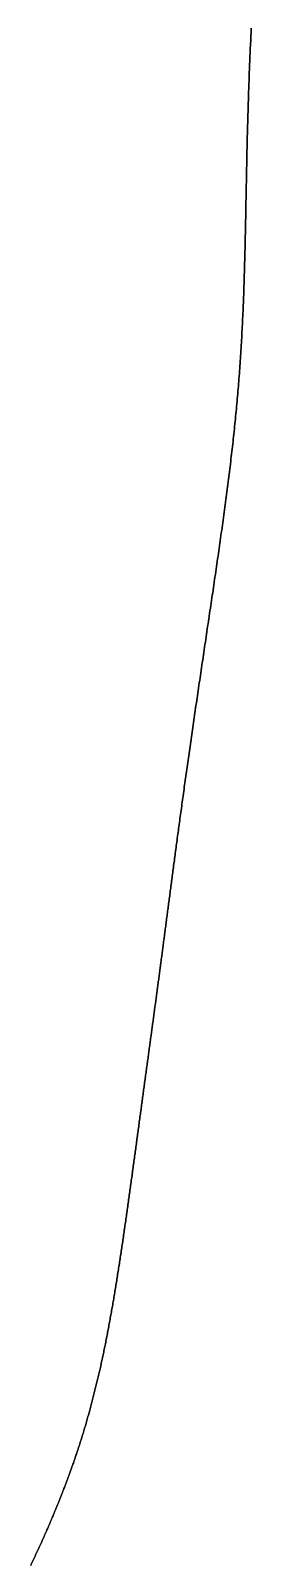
# Model space of a CAD drawing. Header units: inches. Extents: x 130170 to 284068, y 377793 to 804530.
# Drawn here: x 250253.6 to 250264, y 751059.1 to 751131.3 of the extents above; entities that cross this region are included whole.
import ezdxf

# ---------------------------------------------------------------- set-up
doc = ezdxf.new("R2010")
doc.units = ezdxf.units.IN
doc.header["$MEASUREMENT"] = 0
doc.layers.add('muni_il', color=7, linetype='Continuous')

msp = doc.modelspace()

# ---------------------------------------------------------------- linework, layer by layer
at = {"layer": 'muni_il'}
for points in [[(250264.008, 751131.436), (250263.998, 751131.241), (250263.989, 751131.046), (250263.979, 751130.853), (250263.97, 751130.661), (250263.961, 751130.47), (250263.952, 751130.279), (250263.944, 751130.089), (250263.936, 751129.901), (250263.928, 751129.713), (250263.921, 751129.526), (250263.913, 751129.34), (250263.906, 751129.155), (250263.899, 751128.971), (250263.893, 751128.788), (250263.886, 751128.606), (250263.88, 751128.424), (250263.874, 751128.244), (250263.868, 751128.065), (250263.863, 751127.886), (250263.857, 751127.709), (250263.852, 751127.532), (250263.847, 751127.357), (250263.842, 751127.182), (250263.837, 751127.008), (250263.833, 751126.836), (250263.828, 751126.664), (250263.824, 751126.493), (250263.82, 751126.323), (250263.816, 751126.154), (250263.812, 751125.986), (250263.808, 751125.819), (250263.804, 751125.652), (250263.801, 751125.487), (250263.797, 751125.323), (250263.793, 751125.159), (250263.79, 751124.997), (250263.787, 751124.835), (250263.784, 751124.675), (250263.78, 751124.515), (250263.777, 751124.356), (250263.774, 751124.198), (250263.771, 751124.041), (250263.768, 751123.885), (250263.765, 751123.729), (250263.762, 751123.575), (250263.759, 751123.421), (250263.756, 751123.268), (250263.753, 751123.116), (250263.751, 751122.965), (250263.748, 751122.815), (250263.745, 751122.666), (250263.742, 751122.517), (250263.739, 751122.369), (250263.736, 751122.222), (250263.733, 751122.076), (250263.73, 751121.931), (250263.727, 751121.786), (250263.724, 751121.642), (250263.721, 751121.499), (250263.718, 751121.357), (250263.714, 751121.215), (250263.711, 751121.074), (250263.708, 751120.934), (250263.704, 751120.794), (250263.701, 751120.655), (250263.697, 751120.517), (250263.694, 751120.38), (250263.69, 751120.243), (250263.686, 751120.107), (250263.682, 751119.971), (250263.678, 751119.836), (250263.674, 751119.702), (250263.67, 751119.568), (250263.666, 751119.435), (250263.662, 751119.303), (250263.657, 751119.171), (250263.652, 751119.04), (250263.648, 751118.909), (250263.643, 751118.779), (250263.638, 751118.649), (250263.633, 751118.52), (250263.628, 751118.391), (250263.623, 751118.263), (250263.617, 751118.135), (250263.612, 751118.008), (250263.606, 751117.881), (250263.6, 751117.754), (250263.594, 751117.628), (250263.588, 751117.503), (250263.582, 751117.378), (250263.576, 751117.253), (250263.569, 751117.129), (250263.562, 751117.004), (250263.556, 751116.881), (250263.549, 751116.758), (250263.542, 751116.635), (250263.535, 751116.512), (250263.527, 751116.389), (250263.52, 751116.268), (250263.512, 751116.146), (250263.504, 751116.024), (250263.496, 751115.903), (250263.488, 751115.782), (250263.48, 751115.661), (250263.471, 751115.541), (250263.463, 751115.421), (250263.454, 751115.3), (250263.445, 751115.181), (250263.436, 751115.061), (250263.427, 751114.942), (250263.418, 751114.822), (250263.408, 751114.703), (250263.398, 751114.584), (250263.388, 751114.465), (250263.378, 751114.346), (250263.368, 751114.228), (250263.358, 751114.109), (250263.347, 751113.991), (250263.337, 751113.872), (250263.326, 751113.754), (250263.315, 751113.636), (250263.304, 751113.518), (250263.293, 751113.4), (250263.281, 751113.282), (250263.27, 751113.164), (250263.258, 751113.046), (250263.246, 751112.928), (250263.234, 751112.81), (250263.222, 751112.692), (250263.21, 751112.574), (250263.197, 751112.456), (250263.185, 751112.338), (250263.172, 751112.22), (250263.159, 751112.102), (250263.146, 751111.984), (250263.133, 751111.866), (250263.12, 751111.748), (250263.106, 751111.63), (250263.093, 751111.512), (250263.079, 751111.394), (250263.065, 751111.275), (250263.051, 751111.157), (250263.037, 751111.038), (250263.022, 751110.92), (250263.008, 751110.801), (250262.994, 751110.683), (250262.979, 751110.564), (250262.964, 751110.445), (250262.949, 751110.326), (250262.934, 751110.207), (250262.919, 751110.088), (250262.904, 751109.969), (250262.889, 751109.849), (250262.873, 751109.73), (250262.858, 751109.61), (250262.842, 751109.49), (250262.826, 751109.371), (250262.81, 751109.251), (250262.794, 751109.131), (250262.778, 751109.011), (250262.762, 751108.89), (250262.746, 751108.77), (250262.73, 751108.65), (250262.713, 751108.529), (250262.697, 751108.408), (250262.68, 751108.288), (250262.663, 751108.167), (250262.647, 751108.046), (250262.63, 751107.925), (250262.613, 751107.803), (250262.596, 751107.682), (250262.578, 751107.561), (250262.561, 751107.439), (250262.544, 751107.318), (250262.527, 751107.196), (250262.51, 751107.074), (250262.492, 751106.952), (250262.475, 751106.83), (250262.457, 751106.708), (250262.44, 751106.586), (250262.422, 751106.464), (250262.404, 751106.342), (250262.386, 751106.22), (250262.369, 751106.097), (250262.351, 751105.975), (250262.333, 751105.852), (250262.315, 751105.73), (250262.297, 751105.607), (250262.279, 751105.485), (250262.261, 751105.362), (250262.243, 751105.239), (250262.225, 751105.117), (250262.207, 751104.994), (250262.189, 751104.871), (250262.171, 751104.749), (250262.153, 751104.626), (250262.134, 751104.503), (250262.116, 751104.381), (250262.098, 751104.258), (250262.08, 751104.135), (250262.062, 751104.013), (250262.044, 751103.89), (250262.026, 751103.768), (250262.007, 751103.645), (250261.989, 751103.523), (250261.971, 751103.4), (250261.953, 751103.278), (250261.935, 751103.156), (250261.917, 751103.034), (250261.898, 751102.912), (250261.88, 751102.79), (250261.862, 751102.668), (250261.844, 751102.547), (250261.826, 751102.425), (250261.808, 751102.304), (250261.79, 751102.182), (250261.772, 751102.061), (250261.754, 751101.94), (250261.736, 751101.82), (250261.718, 751101.699), (250261.7, 751101.578), (250261.683, 751101.458), (250261.665, 751101.338), (250261.647, 751101.218), (250261.629, 751101.098), (250261.612, 751100.979), (250261.594, 751100.86), (250261.577, 751100.74), (250261.559, 751100.622), (250261.542, 751100.503), (250261.524, 751100.385), (250261.507, 751100.267), (250261.49, 751100.149), (250261.472, 751100.031), (250261.455, 751099.914), (250261.438, 751099.797), (250261.421, 751099.68), (250261.404, 751099.564), (250261.387, 751099.448), (250261.37, 751099.332), (250261.353, 751099.217), (250261.337, 751099.101), (250261.32, 751098.987), (250261.303, 751098.872), (250261.287, 751098.758), (250261.27, 751098.644), (250261.254, 751098.531), (250261.237, 751098.418), (250261.221, 751098.305), (250261.205, 751098.193), (250261.189, 751098.08), (250261.173, 751097.969), (250261.157, 751097.858), (250261.141, 751097.747), (250261.125, 751097.636), (250261.11, 751097.527), (250261.094, 751097.417), (250261.078, 751097.308), (250261.063, 751097.199), (250261.047, 751097.091), (250261.032, 751096.983), (250261.017, 751096.875), (250261.002, 751096.768), (250260.987, 751096.662), (250260.972, 751096.555), (250260.957, 751096.45), (250260.942, 751096.344), (250260.927, 751096.24), (250260.913, 751096.135), (250260.898, 751096.031), (250260.884, 751095.928), (250260.869, 751095.825), (250260.855, 751095.722), (250260.841, 751095.62), (250260.827, 751095.519), (250260.813, 751095.418), (250260.799, 751095.317), (250260.785, 751095.217), (250260.771, 751095.118), (250260.757, 751095.019), (250260.744, 751094.92), (250260.73, 751094.822), (250260.717, 751094.724), (250260.703, 751094.627), (250260.69, 751094.53), (250260.677, 751094.434), (250260.664, 751094.339), (250260.651, 751094.243), (250260.638, 751094.149), (250260.625, 751094.055), (250260.612, 751093.961), (250260.6, 751093.868), (250260.587, 751093.775), (250260.575, 751093.683), (250260.562, 751093.591), (250260.55, 751093.5), (250260.537, 751093.409), (250260.525, 751093.319), (250260.513, 751093.229), (250260.501, 751093.14), (250260.489, 751093.052), (250260.477, 751092.963), (250260.466, 751092.876), (250260.454, 751092.788), (250260.442, 751092.702), (250260.431, 751092.615), (250260.419, 751092.53), (250260.408, 751092.444), (250260.397, 751092.36), (250260.385, 751092.275), (250260.374, 751092.191), (250260.363, 751092.108), (250260.352, 751092.025), (250260.341, 751091.943), (250260.33, 751091.861), (250260.32, 751091.779), (250260.309, 751091.698), (250260.298, 751091.617), (250260.287, 751091.537), (250260.277, 751091.457), (250260.266, 751091.378), (250260.256, 751091.299), (250260.246, 751091.221), (250260.235, 751091.143), (250260.225, 751091.065), (250260.215, 751090.988), (250260.205, 751090.911), (250260.195, 751090.835), (250260.185, 751090.759), (250260.175, 751090.684), (250260.165, 751090.608), (250260.155, 751090.534), (250260.146, 751090.459), (250260.136, 751090.385), (250260.126, 751090.312), (250260.117, 751090.239), (250260.107, 751090.166), (250260.098, 751090.093), (250260.088, 751090.021), (250260.079, 751089.95), (250260.069, 751089.878), (250260.06, 751089.807), (250260.051, 751089.736), (250260.042, 751089.666), (250260.032, 751089.596), (250260.023, 751089.526), (250260.014, 751089.457), (250260.005, 751089.388), (250259.996, 751089.319), (250259.987, 751089.25), (250259.978, 751089.182), (250259.969, 751089.114), (250259.96, 751089.047), (250259.952, 751088.979), (250259.943, 751088.912), (250259.934, 751088.845), (250259.925, 751088.779), (250259.917, 751088.712), (250259.908, 751088.646), (250259.899, 751088.58), (250259.891, 751088.515), (250259.882, 751088.449), (250259.873, 751088.384), (250259.865, 751088.319), (250259.856, 751088.254), (250259.848, 751088.19), (250259.839, 751088.125), (250259.831, 751088.061), (250259.822, 751087.997), (250259.814, 751087.933), (250259.806, 751087.87), (250259.797, 751087.806), (250259.789, 751087.743), (250259.78, 751087.68), (250259.772, 751087.617), (250259.764, 751087.554), (250259.755, 751087.491), (250259.747, 751087.428), (250259.739, 751087.366), (250259.731, 751087.303), (250259.722, 751087.241), (250259.714, 751087.178), (250259.706, 751087.116), (250259.697, 751087.054), (250259.689, 751086.992), (250259.681, 751086.93), (250259.673, 751086.869), (250259.664, 751086.807), (250259.656, 751086.745), (250259.648, 751086.683), (250259.64, 751086.622), (250259.631, 751086.56), (250259.623, 751086.499), (250259.615, 751086.437), (250259.607, 751086.376), (250259.598, 751086.314), (250259.59, 751086.253), (250259.582, 751086.192), (250259.574, 751086.13), (250259.565, 751086.069), (250259.557, 751086.007), (250259.549, 751085.946), (250259.541, 751085.884), (250259.532, 751085.823), (250259.524, 751085.762), (250259.516, 751085.7), (250259.507, 751085.638), (250259.499, 751085.577), (250259.491, 751085.515), (250259.482, 751085.453), (250259.474, 751085.392), (250259.466, 751085.33), (250259.457, 751085.268), (250259.449, 751085.206), (250259.44, 751085.144), (250259.432, 751085.082), (250259.424, 751085.02), (250259.415, 751084.958), (250259.407, 751084.895), (250259.398, 751084.833), (250259.39, 751084.77), (250259.381, 751084.708), (250259.373, 751084.645), (250259.364, 751084.582), (250259.356, 751084.519), (250259.347, 751084.456), (250259.339, 751084.393), (250259.33, 751084.33), (250259.321, 751084.267), (250259.313, 751084.203), (250259.304, 751084.139), (250259.295, 751084.076), (250259.287, 751084.012), (250259.278, 751083.948), (250259.269, 751083.884), (250259.26, 751083.819), (250259.252, 751083.755), (250259.243, 751083.69), (250259.234, 751083.626), (250259.225, 751083.561), (250259.216, 751083.496), (250259.207, 751083.431), (250259.198, 751083.365), (250259.19, 751083.3), (250259.181, 751083.234), (250259.172, 751083.169), (250259.163, 751083.103), (250259.154, 751083.037), (250259.145, 751082.97), (250259.136, 751082.904), (250259.127, 751082.837), (250259.118, 751082.771), (250259.108, 751082.704), (250259.099, 751082.637), (250259.09, 751082.57), (250259.081, 751082.502), (250259.072, 751082.435), (250259.063, 751082.367), (250259.053, 751082.299), (250259.044, 751082.231), (250259.035, 751082.163), (250259.026, 751082.095), (250259.016, 751082.026), (250259.007, 751081.957), (250258.997, 751081.889), (250258.988, 751081.819), (250258.979, 751081.75), (250258.969, 751081.681), (250258.96, 751081.611), (250258.95, 751081.542), (250258.941, 751081.472), (250258.931, 751081.402), (250258.922, 751081.332), (250258.912, 751081.262), (250258.903, 751081.191), (250258.893, 751081.12), (250258.884, 751081.05), (250258.874, 751080.979), (250258.864, 751080.908), (250258.855, 751080.836), (250258.845, 751080.765), (250258.835, 751080.694), (250258.826, 751080.622), (250258.816, 751080.55), (250258.806, 751080.478), (250258.796, 751080.406), (250258.786, 751080.334), (250258.777, 751080.261), (250258.767, 751080.189), (250258.757, 751080.116), (250258.747, 751080.043), (250258.737, 751079.97), (250258.727, 751079.897), (250258.717, 751079.824), (250258.707, 751079.751), (250258.697, 751079.678), (250258.688, 751079.604), (250258.678, 751079.53), (250258.668, 751079.457), (250258.657, 751079.383), (250258.647, 751079.309), (250258.637, 751079.235), (250258.627, 751079.161), (250258.617, 751079.086), (250258.607, 751079.012), (250258.597, 751078.937), (250258.587, 751078.863), (250258.577, 751078.788), (250258.566, 751078.714), (250258.556, 751078.639), (250258.546, 751078.564), (250258.536, 751078.489), (250258.526, 751078.414), (250258.516, 751078.339), (250258.505, 751078.264), (250258.495, 751078.188), (250258.485, 751078.113), (250258.474, 751078.037), (250258.464, 751077.962), (250258.454, 751077.887), (250258.443, 751077.811), (250258.433, 751077.736), (250258.423, 751077.66), (250258.412, 751077.584), (250258.402, 751077.509), (250258.392, 751077.433), (250258.381, 751077.357), (250258.371, 751077.281), (250258.36, 751077.205), (250258.35, 751077.129), (250258.339, 751077.054), (250258.329, 751076.978), (250258.318, 751076.902), (250258.308, 751076.826), (250258.297, 751076.75), (250258.287, 751076.674), (250258.276, 751076.598), (250258.266, 751076.522), (250258.255, 751076.446), (250258.244, 751076.371), (250258.234, 751076.295), (250258.223, 751076.219), (250258.213, 751076.143), (250258.202, 751076.067), (250258.191, 751075.991), (250258.181, 751075.915), (250258.17, 751075.84), (250258.159, 751075.764), (250258.149, 751075.688), (250258.138, 751075.613), (250258.127, 751075.537), (250258.116, 751075.461), (250258.106, 751075.386), (250258.095, 751075.31), (250258.084, 751075.235), (250258.073, 751075.16), (250258.062, 751075.084), (250258.051, 751075.009), (250258.041, 751074.934), (250258.03, 751074.859), (250258.019, 751074.784), (250258.008, 751074.709), (250257.997, 751074.634), (250257.986, 751074.559), (250257.975, 751074.484), (250257.964, 751074.409), (250257.953, 751074.335), (250257.942, 751074.26), (250257.931, 751074.186), (250257.92, 751074.112), (250257.909, 751074.037), (250257.898, 751073.963), (250257.887, 751073.889), (250257.876, 751073.815), (250257.864, 751073.741), (250257.853, 751073.667), (250257.842, 751073.594), (250257.831, 751073.52), (250257.82, 751073.446), (250257.808, 751073.373), (250257.797, 751073.3), (250257.786, 751073.227), (250257.774, 751073.154), (250257.763, 751073.081), (250257.752, 751073.008), (250257.74, 751072.935), (250257.729, 751072.863), (250257.717, 751072.79), (250257.706, 751072.718), (250257.694, 751072.645), (250257.683, 751072.573), (250257.671, 751072.501), (250257.66, 751072.429), (250257.648, 751072.358), (250257.636, 751072.286), (250257.625, 751072.214), (250257.613, 751072.143), (250257.601, 751072.072), (250257.589, 751072.001), (250257.578, 751071.93), (250257.566, 751071.859), (250257.554, 751071.788), (250257.542, 751071.717), (250257.53, 751071.647), (250257.518, 751071.577), (250257.506, 751071.506), (250257.494, 751071.436), (250257.482, 751071.366), (250257.47, 751071.297), (250257.458, 751071.227), (250257.446, 751071.157), (250257.433, 751071.088), (250257.421, 751071.019), (250257.409, 751070.949), (250257.396, 751070.88), (250257.384, 751070.812), (250257.372, 751070.743), (250257.359, 751070.674), (250257.347, 751070.606), (250257.334, 751070.537), (250257.321, 751070.469), (250257.309, 751070.401), (250257.296, 751070.333), (250257.283, 751070.265), (250257.27, 751070.198), (250257.258, 751070.13), (250257.245, 751070.063), (250257.232, 751069.995), (250257.219, 751069.928), (250257.206, 751069.861), (250257.193, 751069.794), (250257.179, 751069.727), (250257.166, 751069.661), (250257.153, 751069.594), (250257.14, 751069.528), (250257.126, 751069.462), (250257.113, 751069.395), (250257.099, 751069.329), (250257.086, 751069.263), (250257.072, 751069.198), (250257.059, 751069.132), (250257.045, 751069.066), (250257.031, 751069.001), (250257.017, 751068.936), (250257.003, 751068.87), (250256.99, 751068.805), (250256.975, 751068.74), (250256.961, 751068.676), (250256.947, 751068.611), (250256.933, 751068.546), (250256.919, 751068.482), (250256.904, 751068.417), (250256.89, 751068.353), (250256.875, 751068.289), (250256.861, 751068.225), (250256.846, 751068.161), (250256.832, 751068.097), (250256.817, 751068.033), (250256.802, 751067.969), (250256.787, 751067.906), (250256.772, 751067.842), (250256.757, 751067.779), (250256.742, 751067.715), (250256.727, 751067.652), (250256.711, 751067.589), (250256.696, 751067.526), (250256.681, 751067.463), (250256.665, 751067.4), (250256.65, 751067.338), (250256.634, 751067.275), (250256.618, 751067.212), (250256.602, 751067.15), (250256.586, 751067.087), (250256.57, 751067.025), (250256.554, 751066.963), (250256.538, 751066.9), (250256.522, 751066.838), (250256.505, 751066.776), (250256.489, 751066.714), (250256.473, 751066.652), (250256.456, 751066.591), (250256.439, 751066.529), (250256.422, 751066.467), (250256.406, 751066.405), (250256.389, 751066.344), (250256.372, 751066.282), (250256.354, 751066.221), (250256.337, 751066.159), (250256.32, 751066.098), (250256.303, 751066.037), (250256.285, 751065.976), (250256.267, 751065.914), (250256.25, 751065.853), (250256.232, 751065.792), (250256.214, 751065.731), (250256.196, 751065.67), (250256.178, 751065.609), (250256.16, 751065.548), (250256.142, 751065.487), (250256.123, 751065.426), (250256.105, 751065.366), (250256.086, 751065.305), (250256.068, 751065.244), (250256.049, 751065.184), (250256.03, 751065.123), (250256.011, 751065.062), (250255.992, 751065.002), (250255.973, 751064.941), (250255.954, 751064.881), (250255.934, 751064.82), (250255.915, 751064.76), (250255.895, 751064.699), (250255.875, 751064.639), (250255.856, 751064.578), (250255.836, 751064.518), (250255.816, 751064.457), (250255.796, 751064.397), (250255.775, 751064.337), (250255.755, 751064.276), (250255.735, 751064.216), (250255.714, 751064.156), (250255.694, 751064.095), (250255.673, 751064.035), (250255.652, 751063.975), (250255.631, 751063.915), (250255.61, 751063.854), (250255.589, 751063.794), (250255.567, 751063.734), (250255.546, 751063.673), (250255.525, 751063.613), (250255.503, 751063.553), (250255.481, 751063.493), (250255.459, 751063.432), (250255.437, 751063.372), (250255.415, 751063.312), (250255.393, 751063.251), (250255.371, 751063.191), (250255.349, 751063.131), (250255.326, 751063.071), (250255.303, 751063.01), (250255.281, 751062.95), (250255.258, 751062.89), (250255.235, 751062.829), (250255.212, 751062.769), (250255.189, 751062.709), (250255.165, 751062.648), (250255.142, 751062.588), (250255.118, 751062.527), (250255.095, 751062.467), (250255.071, 751062.406), (250255.047, 751062.346), (250255.023, 751062.285), (250254.999, 751062.225), (250254.975, 751062.164), (250254.951, 751062.104), (250254.926, 751062.043), (250254.902, 751061.982), (250254.877, 751061.922), (250254.852, 751061.861), (250254.827, 751061.8), (250254.802, 751061.74), (250254.777, 751061.679), (250254.752, 751061.618), (250254.727, 751061.557), (250254.701, 751061.496), (250254.676, 751061.435), (250254.65, 751061.374), (250254.624, 751061.313), (250254.598, 751061.252), (250254.572, 751061.191), (250254.546, 751061.13), (250254.52, 751061.069), (250254.494, 751061.008), (250254.467, 751060.947), (250254.441, 751060.886), (250254.414, 751060.824), (250254.387, 751060.763), (250254.36, 751060.702), (250254.333, 751060.64), (250254.306, 751060.579), (250254.279, 751060.517), (250254.252, 751060.456), (250254.224, 751060.394), (250254.197, 751060.333), (250254.169, 751060.271), (250254.141, 751060.209), (250254.113, 751060.148), (250254.085, 751060.086), (250254.057, 751060.024), (250254.029, 751059.962), (250254.001, 751059.9), (250253.972, 751059.838), (250253.944, 751059.776), (250253.915, 751059.714), (250253.886, 751059.652), (250253.857, 751059.59), (250253.828, 751059.528), (250253.799, 751059.466), (250253.77, 751059.403), (250253.741, 751059.341), (250253.711, 751059.279), (250253.682, 751059.216), (250253.652, 751059.154), (250253.623, 751059.091)], [(250253.623, 751059.091), (250253.652, 751059.154), (250253.682, 751059.216), (250253.711, 751059.279), (250253.741, 751059.341), (250253.77, 751059.403), (250253.799, 751059.466), (250253.828, 751059.528), (250253.857, 751059.59), (250253.886, 751059.652), (250253.915, 751059.714), (250253.944, 751059.776), (250253.972, 751059.838), (250254.001, 751059.9), (250254.029, 751059.962), (250254.057, 751060.024), (250254.085, 751060.086), (250254.113, 751060.148), (250254.141, 751060.209), (250254.169, 751060.271), (250254.197, 751060.333), (250254.224, 751060.394), (250254.252, 751060.456), (250254.279, 751060.517), (250254.306, 751060.579), (250254.333, 751060.64), (250254.36, 751060.702), (250254.387, 751060.763), (250254.414, 751060.824), (250254.441, 751060.886), (250254.467, 751060.947), (250254.494, 751061.008), (250254.52, 751061.069), (250254.546, 751061.13), (250254.572, 751061.191), (250254.598, 751061.252), (250254.624, 751061.313), (250254.65, 751061.374), (250254.676, 751061.435), (250254.701, 751061.496), (250254.727, 751061.557), (250254.752, 751061.618), (250254.777, 751061.679), (250254.802, 751061.74), (250254.827, 751061.8), (250254.852, 751061.861), (250254.877, 751061.922), (250254.902, 751061.982), (250254.926, 751062.043), (250254.951, 751062.104), (250254.975, 751062.164), (250254.999, 751062.225), (250255.023, 751062.285), (250255.047, 751062.346), (250255.071, 751062.406), (250255.095, 751062.467), (250255.118, 751062.527), (250255.142, 751062.588), (250255.165, 751062.648), (250255.189, 751062.709), (250255.212, 751062.769), (250255.235, 751062.829), (250255.258, 751062.89), (250255.281, 751062.95), (250255.303, 751063.01), (250255.326, 751063.071), (250255.349, 751063.131), (250255.371, 751063.191), (250255.393, 751063.251), (250255.415, 751063.312), (250255.437, 751063.372), (250255.459, 751063.432), (250255.481, 751063.493), (250255.503, 751063.553), (250255.525, 751063.613), (250255.546, 751063.673), (250255.567, 751063.734), (250255.589, 751063.794), (250255.61, 751063.854), (250255.631, 751063.915), (250255.652, 751063.975), (250255.673, 751064.035), (250255.694, 751064.095), (250255.714, 751064.156), (250255.735, 751064.216), (250255.755, 751064.276), (250255.775, 751064.337), (250255.796, 751064.397), (250255.816, 751064.457), (250255.836, 751064.518), (250255.856, 751064.578), (250255.875, 751064.639), (250255.895, 751064.699), (250255.915, 751064.76), (250255.934, 751064.82), (250255.954, 751064.881), (250255.973, 751064.941), (250255.992, 751065.002), (250256.011, 751065.062), (250256.03, 751065.123), (250256.049, 751065.184), (250256.068, 751065.244), (250256.086, 751065.305), (250256.105, 751065.366), (250256.123, 751065.426), (250256.142, 751065.487), (250256.16, 751065.548), (250256.178, 751065.609), (250256.196, 751065.67), (250256.214, 751065.731), (250256.232, 751065.792), (250256.25, 751065.853), (250256.267, 751065.914), (250256.285, 751065.976), (250256.303, 751066.037), (250256.32, 751066.098), (250256.337, 751066.159), (250256.354, 751066.221), (250256.372, 751066.282), (250256.389, 751066.344), (250256.406, 751066.405), (250256.422, 751066.467), (250256.439, 751066.529), (250256.456, 751066.591), (250256.473, 751066.652), (250256.489, 751066.714), (250256.505, 751066.776), (250256.522, 751066.838), (250256.538, 751066.9), (250256.554, 751066.963), (250256.57, 751067.025), (250256.586, 751067.087), (250256.602, 751067.15), (250256.618, 751067.212), (250256.634, 751067.275), (250256.65, 751067.338), (250256.665, 751067.4), (250256.681, 751067.463), (250256.696, 751067.526), (250256.711, 751067.589), (250256.727, 751067.652), (250256.742, 751067.715), (250256.757, 751067.779), (250256.772, 751067.842), (250256.787, 751067.906), (250256.802, 751067.969), (250256.817, 751068.033), (250256.832, 751068.097), (250256.846, 751068.161), (250256.861, 751068.225), (250256.875, 751068.289), (250256.89, 751068.353), (250256.904, 751068.417), (250256.919, 751068.482), (250256.933, 751068.546), (250256.947, 751068.611), (250256.961, 751068.676), (250256.975, 751068.74), (250256.99, 751068.805), (250257.003, 751068.87), (250257.017, 751068.936), (250257.031, 751069.001), (250257.045, 751069.066), (250257.059, 751069.132), (250257.072, 751069.198), (250257.086, 751069.263), (250257.099, 751069.329), (250257.113, 751069.395), (250257.126, 751069.462), (250257.14, 751069.528), (250257.153, 751069.594), (250257.166, 751069.661), (250257.179, 751069.727), (250257.193, 751069.794), (250257.206, 751069.861), (250257.219, 751069.928), (250257.232, 751069.995), (250257.245, 751070.063), (250257.258, 751070.13), (250257.27, 751070.198), (250257.283, 751070.265), (250257.296, 751070.333), (250257.309, 751070.401), (250257.321, 751070.469), (250257.334, 751070.537), (250257.347, 751070.606), (250257.359, 751070.674), (250257.372, 751070.743), (250257.384, 751070.812), (250257.396, 751070.88), (250257.409, 751070.949), (250257.421, 751071.019), (250257.433, 751071.088), (250257.446, 751071.157), (250257.458, 751071.227), (250257.47, 751071.297), (250257.482, 751071.366), (250257.494, 751071.436), (250257.506, 751071.506), (250257.518, 751071.577), (250257.53, 751071.647), (250257.542, 751071.717), (250257.554, 751071.788), (250257.566, 751071.859), (250257.578, 751071.93), (250257.589, 751072.001), (250257.601, 751072.072), (250257.613, 751072.143), (250257.625, 751072.214), (250257.636, 751072.286), (250257.648, 751072.358), (250257.66, 751072.429), (250257.671, 751072.501), (250257.683, 751072.573), (250257.694, 751072.645), (250257.706, 751072.718), (250257.717, 751072.79), (250257.729, 751072.863), (250257.74, 751072.935), (250257.752, 751073.008), (250257.763, 751073.081), (250257.774, 751073.154), (250257.786, 751073.227), (250257.797, 751073.3), (250257.808, 751073.373), (250257.82, 751073.446), (250257.831, 751073.52), (250257.842, 751073.594), (250257.853, 751073.667), (250257.864, 751073.741), (250257.876, 751073.815), (250257.887, 751073.889), (250257.898, 751073.963), (250257.909, 751074.037), (250257.92, 751074.112), (250257.931, 751074.186), (250257.942, 751074.26), (250257.953, 751074.335), (250257.964, 751074.409), (250257.975, 751074.484), (250257.986, 751074.559), (250257.997, 751074.634), (250258.008, 751074.709), (250258.019, 751074.784), (250258.03, 751074.859), (250258.041, 751074.934), (250258.051, 751075.009), (250258.062, 751075.084), (250258.073, 751075.16), (250258.084, 751075.235), (250258.095, 751075.31), (250258.106, 751075.386), (250258.116, 751075.461), (250258.127, 751075.537), (250258.138, 751075.613), (250258.149, 751075.688), (250258.159, 751075.764), (250258.17, 751075.84), (250258.181, 751075.915), (250258.191, 751075.991), (250258.202, 751076.067), (250258.213, 751076.143), (250258.223, 751076.219), (250258.234, 751076.295), (250258.244, 751076.371), (250258.255, 751076.446), (250258.266, 751076.522), (250258.276, 751076.598), (250258.287, 751076.674), (250258.297, 751076.75), (250258.308, 751076.826), (250258.318, 751076.902), (250258.329, 751076.978), (250258.339, 751077.054), (250258.35, 751077.129), (250258.36, 751077.205), (250258.371, 751077.281), (250258.381, 751077.357), (250258.392, 751077.433), (250258.402, 751077.509), (250258.412, 751077.584), (250258.423, 751077.66), (250258.433, 751077.736), (250258.443, 751077.811), (250258.454, 751077.887), (250258.464, 751077.962), (250258.474, 751078.037), (250258.485, 751078.113), (250258.495, 751078.188), (250258.505, 751078.264), (250258.516, 751078.339), (250258.526, 751078.414), (250258.536, 751078.489), (250258.546, 751078.564), (250258.556, 751078.639), (250258.566, 751078.714), (250258.577, 751078.788), (250258.587, 751078.863), (250258.597, 751078.937), (250258.607, 751079.012), (250258.617, 751079.086), (250258.627, 751079.161), (250258.637, 751079.235), (250258.647, 751079.309), (250258.657, 751079.383), (250258.668, 751079.457), (250258.678, 751079.53), (250258.688, 751079.604), (250258.697, 751079.678), (250258.707, 751079.751), (250258.717, 751079.824), (250258.727, 751079.897), (250258.737, 751079.97), (250258.747, 751080.043), (250258.757, 751080.116), (250258.767, 751080.189), (250258.777, 751080.261), (250258.786, 751080.334), (250258.796, 751080.406), (250258.806, 751080.478), (250258.816, 751080.55), (250258.826, 751080.622), (250258.835, 751080.694), (250258.845, 751080.765), (250258.855, 751080.836), (250258.864, 751080.908), (250258.874, 751080.979), (250258.884, 751081.05), (250258.893, 751081.12), (250258.903, 751081.191), (250258.912, 751081.262), (250258.922, 751081.332), (250258.931, 751081.402), (250258.941, 751081.472), (250258.95, 751081.542), (250258.96, 751081.611), (250258.969, 751081.681), (250258.979, 751081.75), (250258.988, 751081.819), (250258.997, 751081.889), (250259.007, 751081.957), (250259.016, 751082.026), (250259.026, 751082.095), (250259.035, 751082.163), (250259.044, 751082.231), (250259.053, 751082.299), (250259.063, 751082.367), (250259.072, 751082.435), (250259.081, 751082.502), (250259.09, 751082.57), (250259.099, 751082.637), (250259.108, 751082.704), (250259.118, 751082.771), (250259.127, 751082.837), (250259.136, 751082.904), (250259.145, 751082.97), (250259.154, 751083.037), (250259.163, 751083.103), (250259.172, 751083.169), (250259.181, 751083.234), (250259.19, 751083.3), (250259.198, 751083.365), (250259.207, 751083.431), (250259.216, 751083.496), (250259.225, 751083.561), (250259.234, 751083.626), (250259.243, 751083.69), (250259.252, 751083.755), (250259.26, 751083.819), (250259.269, 751083.884), (250259.278, 751083.948), (250259.287, 751084.012), (250259.295, 751084.076), (250259.304, 751084.139), (250259.313, 751084.203), (250259.321, 751084.267), (250259.33, 751084.33), (250259.339, 751084.393), (250259.347, 751084.456), (250259.356, 751084.519), (250259.364, 751084.582), (250259.373, 751084.645), (250259.381, 751084.708), (250259.39, 751084.77), (250259.398, 751084.833), (250259.407, 751084.895), (250259.415, 751084.958), (250259.424, 751085.02), (250259.432, 751085.082), (250259.44, 751085.144), (250259.449, 751085.206), (250259.457, 751085.268), (250259.466, 751085.33), (250259.474, 751085.392), (250259.482, 751085.453), (250259.491, 751085.515), (250259.499, 751085.577), (250259.507, 751085.638), (250259.516, 751085.7), (250259.524, 751085.762), (250259.532, 751085.823), (250259.541, 751085.884), (250259.549, 751085.946), (250259.557, 751086.007), (250259.565, 751086.069), (250259.574, 751086.13), (250259.582, 751086.192), (250259.59, 751086.253), (250259.598, 751086.314), (250259.607, 751086.376), (250259.615, 751086.437), (250259.623, 751086.499), (250259.631, 751086.56), (250259.64, 751086.622), (250259.648, 751086.683), (250259.656, 751086.745), (250259.664, 751086.807), (250259.673, 751086.869), (250259.681, 751086.93), (250259.689, 751086.992), (250259.697, 751087.054), (250259.706, 751087.116), (250259.714, 751087.178), (250259.722, 751087.241), (250259.731, 751087.303), (250259.739, 751087.366), (250259.747, 751087.428), (250259.755, 751087.491), (250259.764, 751087.554), (250259.772, 751087.617), (250259.78, 751087.68), (250259.789, 751087.743), (250259.797, 751087.806), (250259.806, 751087.87), (250259.814, 751087.933), (250259.822, 751087.997), (250259.831, 751088.061), (250259.839, 751088.125), (250259.848, 751088.19), (250259.856, 751088.254), (250259.865, 751088.319), (250259.873, 751088.384), (250259.882, 751088.449), (250259.891, 751088.515), (250259.899, 751088.58), (250259.908, 751088.646), (250259.917, 751088.712), (250259.925, 751088.779), (250259.934, 751088.845), (250259.943, 751088.912), (250259.952, 751088.979), (250259.96, 751089.047), (250259.969, 751089.114), (250259.978, 751089.182), (250259.987, 751089.25), (250259.996, 751089.319), (250260.005, 751089.388), (250260.014, 751089.457), (250260.023, 751089.526), (250260.032, 751089.596), (250260.042, 751089.666), (250260.051, 751089.736), (250260.06, 751089.807), (250260.069, 751089.878), (250260.079, 751089.95), (250260.088, 751090.021), (250260.098, 751090.093), (250260.107, 751090.166), (250260.117, 751090.239), (250260.126, 751090.312), (250260.136, 751090.385), (250260.146, 751090.459), (250260.155, 751090.534), (250260.165, 751090.608), (250260.175, 751090.684), (250260.185, 751090.759), (250260.195, 751090.835), (250260.205, 751090.911), (250260.215, 751090.988), (250260.225, 751091.065), (250260.235, 751091.143), (250260.246, 751091.221), (250260.256, 751091.299), (250260.266, 751091.378), (250260.277, 751091.457), (250260.287, 751091.537), (250260.298, 751091.617), (250260.309, 751091.698), (250260.32, 751091.779), (250260.33, 751091.861), (250260.341, 751091.943), (250260.352, 751092.025), (250260.363, 751092.108), (250260.374, 751092.191), (250260.385, 751092.275), (250260.397, 751092.36), (250260.408, 751092.444), (250260.419, 751092.53), (250260.431, 751092.615), (250260.442, 751092.702), (250260.454, 751092.788), (250260.466, 751092.876), (250260.477, 751092.963), (250260.489, 751093.052), (250260.501, 751093.14), (250260.513, 751093.229), (250260.525, 751093.319), (250260.537, 751093.409), (250260.55, 751093.5), (250260.562, 751093.591), (250260.575, 751093.683), (250260.587, 751093.775), (250260.6, 751093.868), (250260.612, 751093.961), (250260.625, 751094.055), (250260.638, 751094.149), (250260.651, 751094.243), (250260.664, 751094.339), (250260.677, 751094.434), (250260.69, 751094.53), (250260.703, 751094.627), (250260.717, 751094.724), (250260.73, 751094.822), (250260.744, 751094.92), (250260.757, 751095.019), (250260.771, 751095.118), (250260.785, 751095.217), (250260.799, 751095.317), (250260.813, 751095.418), (250260.827, 751095.519), (250260.841, 751095.62), (250260.855, 751095.722), (250260.869, 751095.825), (250260.884, 751095.928), (250260.898, 751096.031), (250260.913, 751096.135), (250260.927, 751096.24), (250260.942, 751096.344), (250260.957, 751096.45), (250260.972, 751096.555), (250260.987, 751096.662), (250261.002, 751096.768), (250261.017, 751096.875), (250261.032, 751096.983), (250261.047, 751097.091), (250261.063, 751097.199), (250261.078, 751097.308), (250261.094, 751097.417), (250261.11, 751097.527), (250261.125, 751097.636), (250261.141, 751097.747), (250261.157, 751097.858), (250261.173, 751097.969), (250261.189, 751098.08), (250261.205, 751098.193), (250261.221, 751098.305), (250261.237, 751098.418), (250261.254, 751098.531), (250261.27, 751098.644), (250261.287, 751098.758), (250261.303, 751098.872), (250261.32, 751098.987), (250261.337, 751099.101), (250261.353, 751099.217), (250261.37, 751099.332), (250261.387, 751099.448), (250261.404, 751099.564), (250261.421, 751099.68), (250261.438, 751099.797), (250261.455, 751099.914), (250261.472, 751100.031), (250261.49, 751100.149), (250261.507, 751100.267), (250261.524, 751100.385), (250261.542, 751100.503), (250261.559, 751100.622), (250261.577, 751100.74), (250261.594, 751100.86), (250261.612, 751100.979), (250261.629, 751101.098), (250261.647, 751101.218), (250261.665, 751101.338), (250261.683, 751101.458), (250261.7, 751101.578), (250261.718, 751101.699), (250261.736, 751101.82), (250261.754, 751101.94), (250261.772, 751102.061), (250261.79, 751102.182), (250261.808, 751102.304), (250261.826, 751102.425), (250261.844, 751102.547), (250261.862, 751102.668), (250261.88, 751102.79), (250261.898, 751102.912), (250261.917, 751103.034), (250261.935, 751103.156), (250261.953, 751103.278), (250261.971, 751103.4), (250261.989, 751103.523), (250262.007, 751103.645), (250262.026, 751103.768), (250262.044, 751103.89), (250262.062, 751104.013), (250262.08, 751104.135), (250262.098, 751104.258), (250262.116, 751104.381), (250262.134, 751104.503), (250262.153, 751104.626), (250262.171, 751104.749), (250262.189, 751104.871), (250262.207, 751104.994), (250262.225, 751105.117), (250262.243, 751105.239), (250262.261, 751105.362), (250262.279, 751105.485), (250262.297, 751105.607), (250262.315, 751105.73), (250262.333, 751105.852), (250262.351, 751105.975), (250262.369, 751106.097), (250262.386, 751106.22), (250262.404, 751106.342), (250262.422, 751106.464), (250262.44, 751106.586), (250262.457, 751106.708), (250262.475, 751106.83), (250262.492, 751106.952), (250262.51, 751107.074), (250262.527, 751107.196), (250262.544, 751107.318), (250262.561, 751107.439), (250262.578, 751107.561), (250262.596, 751107.682), (250262.613, 751107.803), (250262.63, 751107.925), (250262.647, 751108.046), (250262.663, 751108.167), (250262.68, 751108.288), (250262.697, 751108.408), (250262.713, 751108.529), (250262.73, 751108.65), (250262.746, 751108.77), (250262.762, 751108.89), (250262.778, 751109.011), (250262.794, 751109.131), (250262.81, 751109.251), (250262.826, 751109.371), (250262.842, 751109.49), (250262.858, 751109.61), (250262.873, 751109.73), (250262.889, 751109.849), (250262.904, 751109.969), (250262.919, 751110.088), (250262.934, 751110.207), (250262.949, 751110.326), (250262.964, 751110.445), (250262.979, 751110.564), (250262.994, 751110.683), (250263.008, 751110.801), (250263.022, 751110.92), (250263.037, 751111.038), (250263.051, 751111.157), (250263.065, 751111.275), (250263.079, 751111.394), (250263.093, 751111.512), (250263.106, 751111.63), (250263.12, 751111.748), (250263.133, 751111.866), (250263.146, 751111.984), (250263.159, 751112.102), (250263.172, 751112.22), (250263.185, 751112.338), (250263.197, 751112.456), (250263.21, 751112.574), (250263.222, 751112.692), (250263.234, 751112.81), (250263.246, 751112.928), (250263.258, 751113.046), (250263.27, 751113.164), (250263.281, 751113.282), (250263.293, 751113.4), (250263.304, 751113.518), (250263.315, 751113.636), (250263.326, 751113.754), (250263.337, 751113.872), (250263.347, 751113.991), (250263.358, 751114.109), (250263.368, 751114.228), (250263.378, 751114.346), (250263.388, 751114.465), (250263.398, 751114.584), (250263.408, 751114.703), (250263.418, 751114.822), (250263.427, 751114.942), (250263.436, 751115.061), (250263.445, 751115.181), (250263.454, 751115.3), (250263.463, 751115.421), (250263.471, 751115.541), (250263.48, 751115.661), (250263.488, 751115.782), (250263.496, 751115.903), (250263.504, 751116.024), (250263.512, 751116.146), (250263.52, 751116.268), (250263.527, 751116.389), (250263.535, 751116.512), (250263.542, 751116.635), (250263.549, 751116.758), (250263.556, 751116.881), (250263.562, 751117.004), (250263.569, 751117.129), (250263.576, 751117.253), (250263.582, 751117.378), (250263.588, 751117.503), (250263.594, 751117.628), (250263.6, 751117.754), (250263.606, 751117.881), (250263.612, 751118.008), (250263.617, 751118.135), (250263.623, 751118.263), (250263.628, 751118.391), (250263.633, 751118.52), (250263.638, 751118.649), (250263.643, 751118.779), (250263.648, 751118.909), (250263.652, 751119.04), (250263.657, 751119.171), (250263.662, 751119.303), (250263.666, 751119.435), (250263.67, 751119.568), (250263.674, 751119.702), (250263.678, 751119.836), (250263.682, 751119.971), (250263.686, 751120.107), (250263.69, 751120.243), (250263.694, 751120.38), (250263.697, 751120.517), (250263.701, 751120.655), (250263.704, 751120.794), (250263.708, 751120.934), (250263.711, 751121.074), (250263.714, 751121.215), (250263.718, 751121.357), (250263.721, 751121.499), (250263.724, 751121.642), (250263.727, 751121.786), (250263.73, 751121.931), (250263.733, 751122.076), (250263.736, 751122.222), (250263.739, 751122.369), (250263.742, 751122.517), (250263.745, 751122.666), (250263.748, 751122.815), (250263.751, 751122.965), (250263.753, 751123.116), (250263.756, 751123.268), (250263.759, 751123.421), (250263.762, 751123.575), (250263.765, 751123.729), (250263.768, 751123.885), (250263.771, 751124.041), (250263.774, 751124.198), (250263.777, 751124.356), (250263.78, 751124.515), (250263.784, 751124.675), (250263.787, 751124.835), (250263.79, 751124.997), (250263.793, 751125.159), (250263.797, 751125.323), (250263.801, 751125.487), (250263.804, 751125.652), (250263.808, 751125.819), (250263.812, 751125.986), (250263.816, 751126.154), (250263.82, 751126.323), (250263.824, 751126.493), (250263.828, 751126.664), (250263.833, 751126.836), (250263.837, 751127.008), (250263.842, 751127.182), (250263.847, 751127.357), (250263.852, 751127.532), (250263.857, 751127.709), (250263.863, 751127.886), (250263.868, 751128.065), (250263.874, 751128.244), (250263.88, 751128.424), (250263.886, 751128.606), (250263.893, 751128.788), (250263.899, 751128.971), (250263.906, 751129.155), (250263.913, 751129.34), (250263.921, 751129.526), (250263.928, 751129.713), (250263.936, 751129.901), (250263.944, 751130.089), (250263.952, 751130.279), (250263.961, 751130.47), (250263.97, 751130.661), (250263.979, 751130.853), (250263.989, 751131.046), (250263.998, 751131.241), (250264.008, 751131.436)]]:
    msp.add_lwpolyline(points, dxfattribs=at)

doc.saveas('drawing.dxf')
